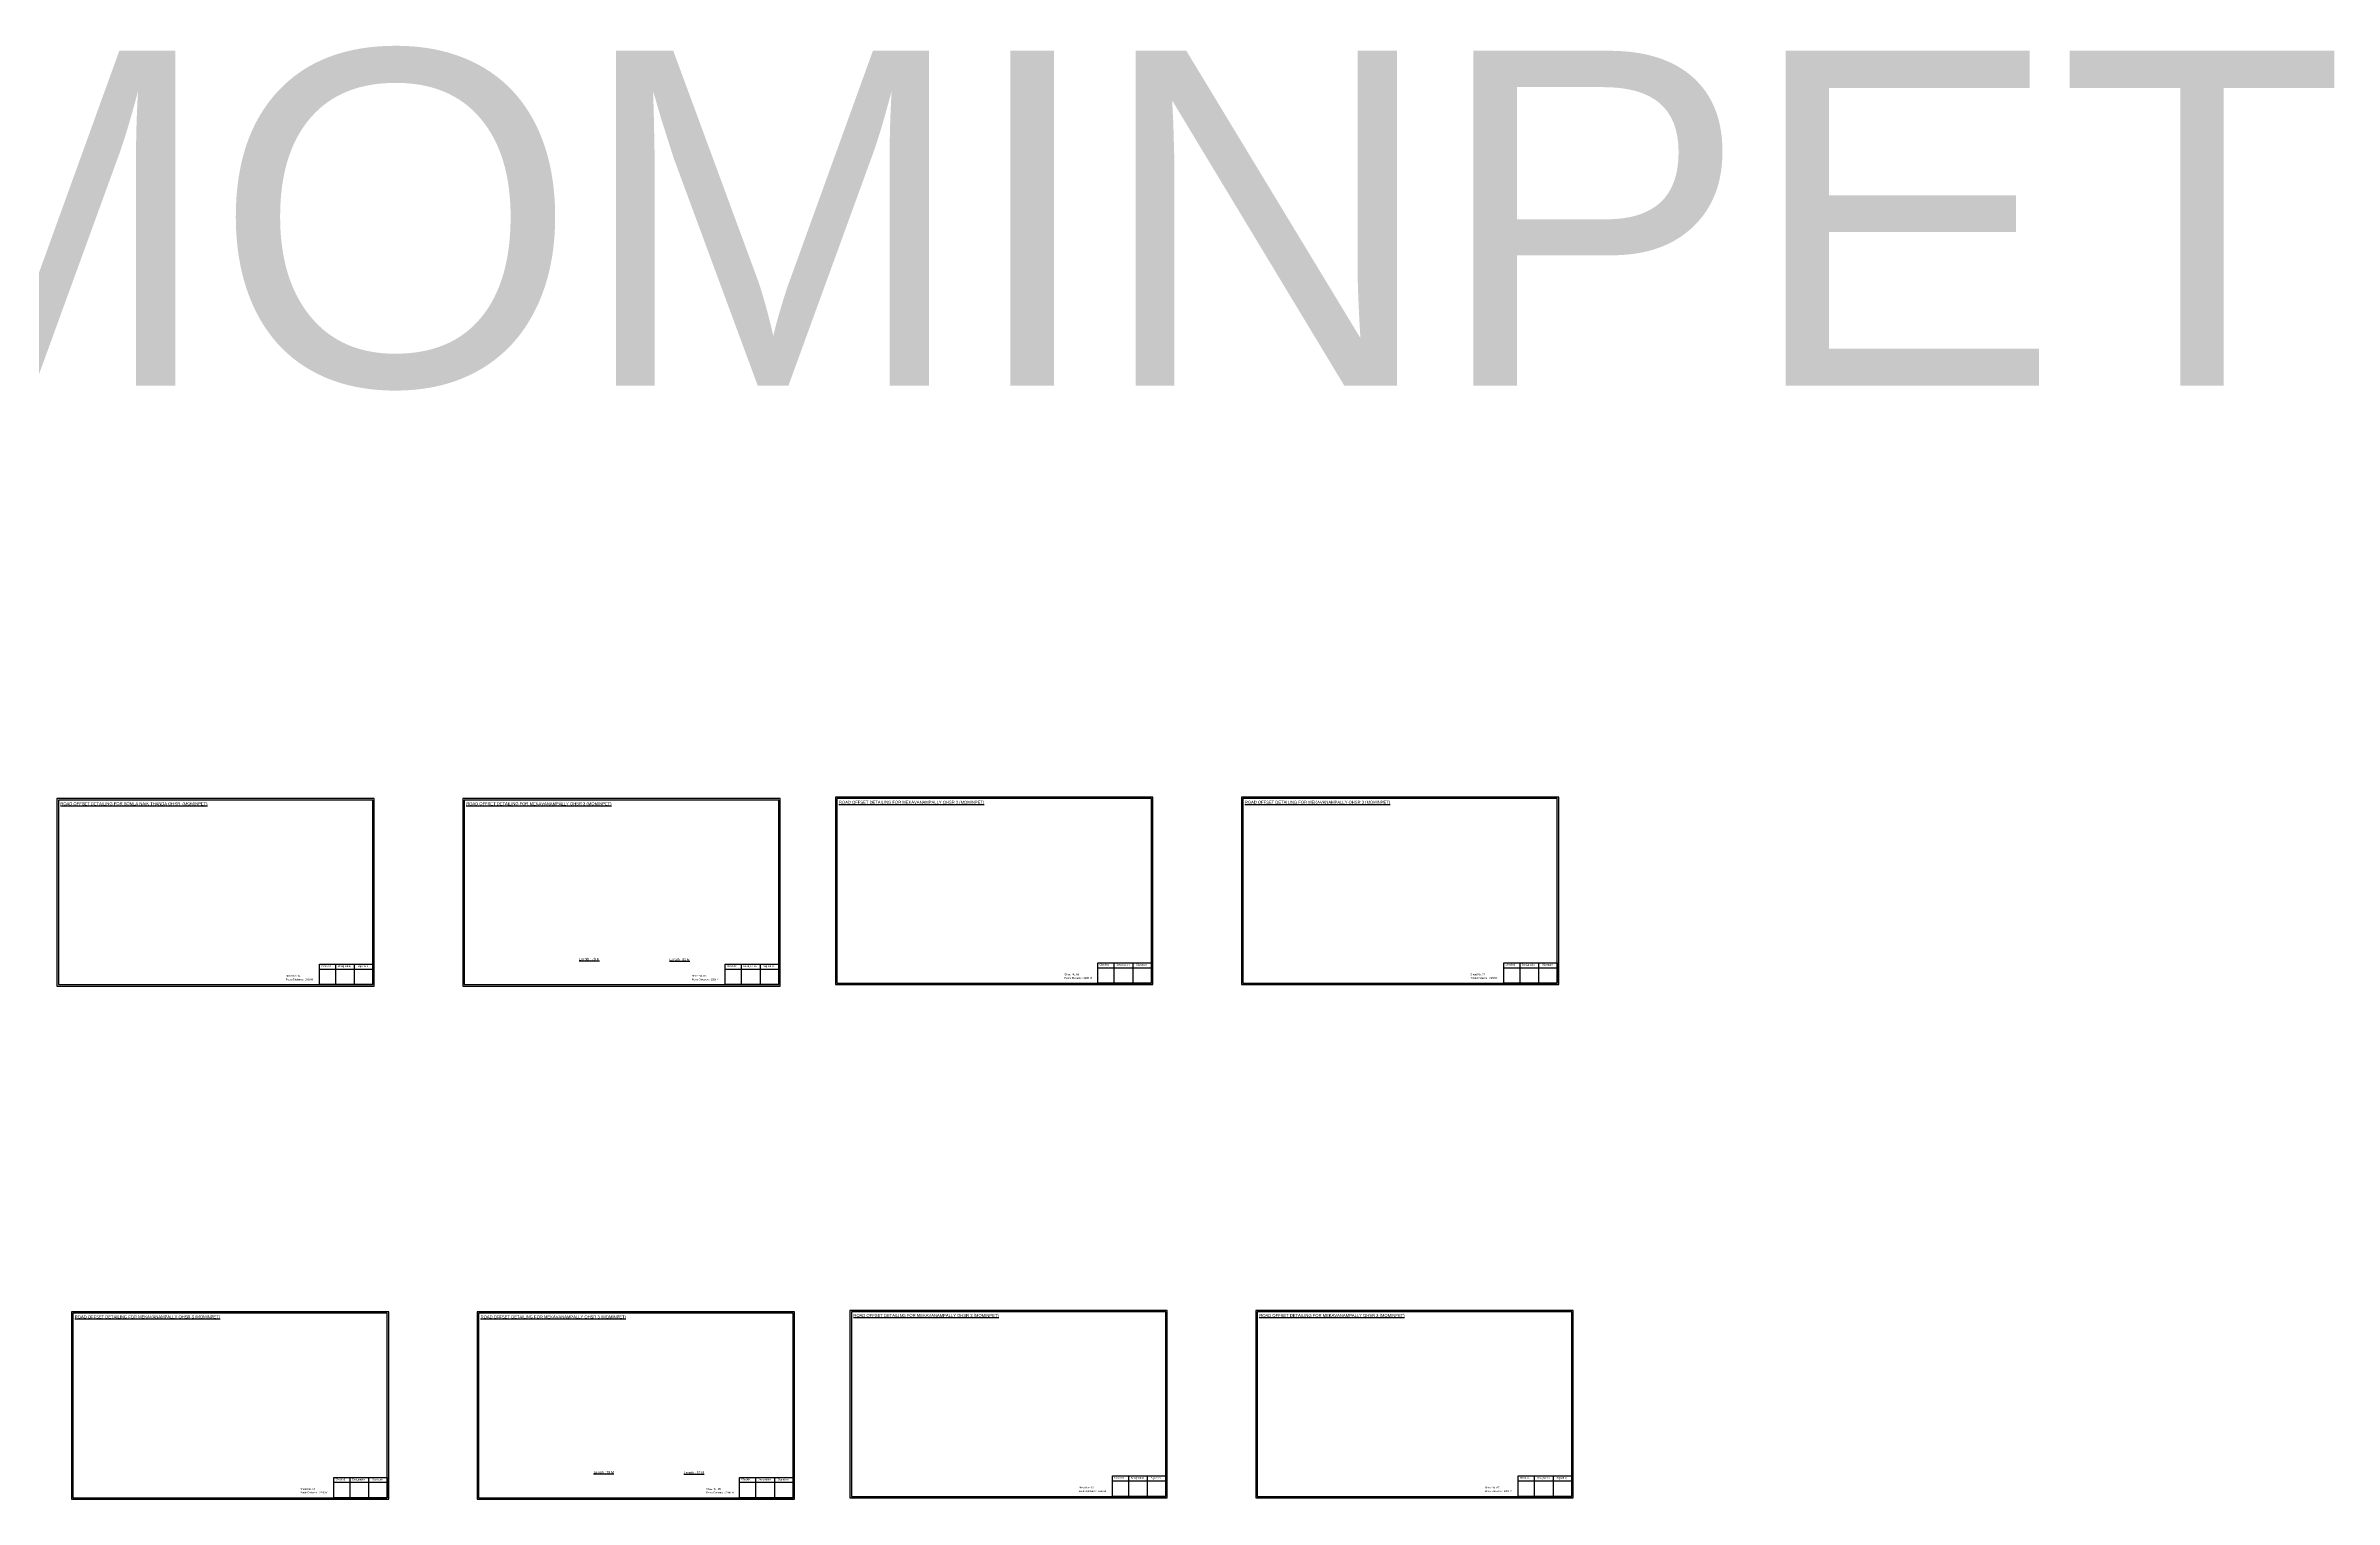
# Model space of a CAD drawing. Header units: inches. Extents: x -117 to 51867, y -12715 to 3423.
# Drawn here: x 16415 to 20284, y 188 to 2644 of the extents above; entities that cross this region are included whole.
import ezdxf

# ---------------------------------------------------------------- set-up
doc = ezdxf.new("R2010")
doc.units = ezdxf.units.IN
doc.header["$MEASUREMENT"] = 0
doc.layers.add('PDF_Geometry', color=7, linetype='Continuous')
doc.layers.add('PDF_Text', color=5, linetype='Continuous')
doc.styles.add('PDF Arial', font='arial.ttf')
doc.styles.get("Standard").update_dxf_attribs({"font": 'arial.ttf'})

msp = doc.modelspace()

# ---------------------------------------------------------------- linework, layer by layer
at = {"layer": 'PDF_Geometry'}
for points in [[(16433.6, 1371.9), (16433.6, 1055.1), (16970, 1055.1), (16970, 1371.9)], [(16435.9, 1369.5), (16435.9, 1057.6), (16967.6, 1057.6), (16967.6, 1369.5)], [(17119.7, 1371.9), (17119.7, 1055.1), (17656.2, 1055.1), (17656.2, 1371.9)], [(17122.1, 1369.5), (17122.1, 1057.6), (17653.8, 1057.6), (17653.8, 1369.5)], [(17749.9, 1374.3), (17749.9, 1057.6), (18286.4, 1057.6), (18286.4, 1374.3)], [(17752.3, 1371.9), (17752.3, 1060), (18284, 1060), (18284, 1371.9)], [(18436.1, 1374.3), (18436.1, 1057.6), (18972.6, 1057.6), (18972.6, 1374.3)], [(18438.4, 1371.9), (18438.4, 1060), (18970.2, 1060), (18970.2, 1371.9)], [(16457.9, 504.6), (16457.9, 187.9), (16994.4, 187.9), (16994.4, 504.6)], [(17144.1, 504.6), (17144.1, 187.9), (17680.6, 187.9), (17680.6, 504.6)], [(17774.3, 507), (17774.3, 190.3), (18310.8, 190.3), (18310.8, 507)], [(17776.6, 504.7), (17776.6, 192.7), (18308.4, 192.7), (18308.4, 504.7)], [(18460.5, 507), (18460.5, 190.3), (18997, 190.3), (18997, 507)], [(18462.8, 504.7), (18462.8, 192.7), (18994.6, 192.7), (18994.6, 504.7)], [(16460.3, 502.3), (16460.3, 190.3), (16992, 190.3), (16992, 502.3)], [(17146.5, 502.3), (17146.5, 190.3), (17678.2, 190.3), (17678.2, 502.3)]]:
    msp.add_lwpolyline(points, close=True, dxfattribs=at)
at = {"layer": 'PDF_Geometry', "color": 242, "true_color": 0xcc1f26}
for points in [[(16967.6, 1057.5), (16877.3, 1057.5), (16877.3, 1092.1), (16967.6, 1092.1)], [(17653.8, 1057.5), (17563.5, 1057.5), (17563.5, 1092.1), (17653.8, 1092.1)], [(18284, 1059.9), (18193.6, 1059.9), (18193.6, 1094.5), (18284, 1094.5)], [(18970.2, 1059.9), (18879.8, 1059.9), (18879.8, 1094.5), (18970.2, 1094.5)], [(16992, 190.2), (16901.7, 190.2), (16901.7, 224.8), (16992, 224.8)], [(17678.2, 190.2), (17587.8, 190.2), (17587.8, 224.8), (17678.2, 224.8)], [(18308.4, 192.6), (18218, 192.6), (18218, 227.3), (18308.4, 227.3)], [(18994.6, 192.6), (18904.2, 192.6), (18904.2, 227.3), (18994.6, 227.3)]]:
    msp.add_lwpolyline(points, close=True, dxfattribs=at)
for points in [[(16877.3, 1083.7), (16967.6, 1083.7)], [(16904.3, 1092.1), (16904.3, 1057.5)], [(16936, 1092.1), (16936, 1057.5)], [(17563.5, 1083.7), (17653.8, 1083.7)], [(17590.4, 1092.1), (17590.4, 1057.5)], [(17622.2, 1092.1), (17622.2, 1057.5)], [(18193.6, 1086.1), (18284, 1086.1)], [(18220.6, 1094.5), (18220.6, 1059.9)], [(18252.4, 1094.5), (18252.4, 1059.9)], [(18879.8, 1086.1), (18970.2, 1086.1)], [(18906.8, 1094.5), (18906.8, 1059.9)], [(18938.5, 1094.5), (18938.5, 1059.9)], [(16901.7, 216.5), (16992, 216.5)], [(16928.6, 224.8), (16928.6, 190.2)], [(16960.4, 224.8), (16960.4, 190.2)], [(17587.8, 216.5), (17678.2, 216.5)], [(17614.8, 224.8), (17614.8, 190.2)], [(17646.6, 224.8), (17646.6, 190.2)], [(18218, 218.9), (18308.4, 218.9)], [(18245, 227.3), (18245, 192.6)], [(18276.7, 227.3), (18276.7, 192.6)], [(18904.2, 218.9), (18994.6, 218.9)], [(18931.2, 227.3), (18931.2, 192.6)], [(18962.9, 227.3), (18962.9, 192.6)]]:
    msp.add_lwpolyline(points, dxfattribs=at)

# ---------------------------------------------------------------- texts
for s, height, p in [('MAY MOMINPET', 566.246, (14105.9, 2069.5)), ('Route Distance : 1059 M', 3, (16820.6, 1064.9)), ('Sheet No. 04', 3, (16820.8, 1070.9)), ('Route Distance : 2286 M', 3, (17506.8, 1064.9)), ('Sheet No. 05', 3, (17507, 1070.9)), ('Sheet No. 06', 3, (18137.1, 1073.4)), ('Route Distance : 2286 M', 3, (18137, 1067.3)), ('Sheet No. 07', 3, (18823.3, 1073.4)), ('Route Distance : 2286 M', 3, (18823.1, 1067.3)), ('Sheet No. 04', 3, (16845.2, 203.7)), ('Route Distance : 2286 M', 3, (16845, 197.7)), ('Sheet No. 05', 3, (17531.3, 203.7)), ('Route Distance : 2286 M', 3, (17531.2, 197.7)), ('Sheet No. 06', 3, (18161.5, 206.1)), ('Route Distance : 2286 M', 3, (18161.3, 200.1)), ('Sheet No. 07', 3, (18847.7, 206.1)), ('Route Distance : 2286 M', 3, (18847.5, 200.1))]:
    msp.add_text(s, height=height).set_placement(p)
at = {"color": 242, "true_color": 0xcd2027}
for s, height, p in [('%%UROAD OFFSET DETAILING FOR SOMLA NAIK THANDA OHSR  (MOMINPET)', 5, (16439.3, 1360.8)), ('%%UROAD OFFSET DETAILING FOR MEKAVANAMPALLY OHSR 3 (MOMINPET)', 5, (17125.5, 1360.8)), ('%%UROAD OFFSET DETAILING FOR MEKAVANAMPALLY OHSR 3 (MOMINPET)', 5, (17755.7, 1363.2)), ('%%UROAD OFFSET DETAILING FOR MEKAVANAMPALLY OHSR 3 (MOMINPET)', 5, (18441.9, 1363.2)), ('%%ULength : 79 M', 4, (17316.5, 1098.8)), ('%%ULength : 52 M', 4, (17469.2, 1098.1)), ('%%UROAD OFFSET DETAILING FOR MEKAVANAMPALLY OHSR 3 (MOMINPET)', 5, (16463.7, 493.5)), ('%%UROAD OFFSET DETAILING FOR MEKAVANAMPALLY OHSR 3 (MOMINPET)', 5, (17149.9, 493.5)), ('%%UROAD OFFSET DETAILING FOR MEKAVANAMPALLY OHSR 3 (MOMINPET)', 5, (17780.1, 496)), ('%%UROAD OFFSET DETAILING FOR MEKAVANAMPALLY OHSR 3 (MOMINPET)', 5, (18466.3, 496)), ('%%ULength : 79 M', 4, (17340.9, 231.5)), ('%%ULength : 52 M', 4, (17493.6, 230.9))]:
    msp.add_text(s, height=height, dxfattribs=at).set_placement(p)
at = {"layer": 'PDF_Text', "color": 7, "attachment_point": 7, "style": 'PDF Arial'}
for s, insert, char_height in [('Checked', (16879.9, 1087.2), 3), ('Designation', (16908.3, 1086.4), 3.001), ('Signature', (16941.9, 1086.4), 3), ('Checked', (17566.1, 1087.2), 3), ('Designation', (17594.4, 1086.4), 3.001), ('Signature', (17628.1, 1086.4), 3), ('Checked', (18196.2, 1089.6), 3), ('Designation', (18224.6, 1088.8), 3.001), ('Signature', (18258.3, 1088.8), 3), ('Checked', (18882.4, 1089.6), 3), ('Designation', (18910.8, 1088.8), 3.001), ('Signature', (18944.5, 1088.8), 3), ('Checked', (16904.3, 220), 3), ('Designation', (16932.6, 219.1), 3.001), ('Signature', (16966.3, 219.1), 3), ('Checked', (17590.4, 220), 3), ('Designation', (17618.8, 219.1), 3.001), ('Signature', (17652.5, 219.1), 3), ('Checked', (18220.6, 222.4), 3), ('Designation', (18249, 221.5), 3.001), ('Signature', (18282.7, 221.5), 3), ('Checked', (18906.8, 222.4), 3), ('Designation', (18935.2, 221.5), 3.001), ('Signature', (18968.9, 221.5), 3)]:
    msp.add_mtext(s, dxfattribs=dict(at, insert=insert, char_height=char_height))

doc.saveas('drawing.dxf')
